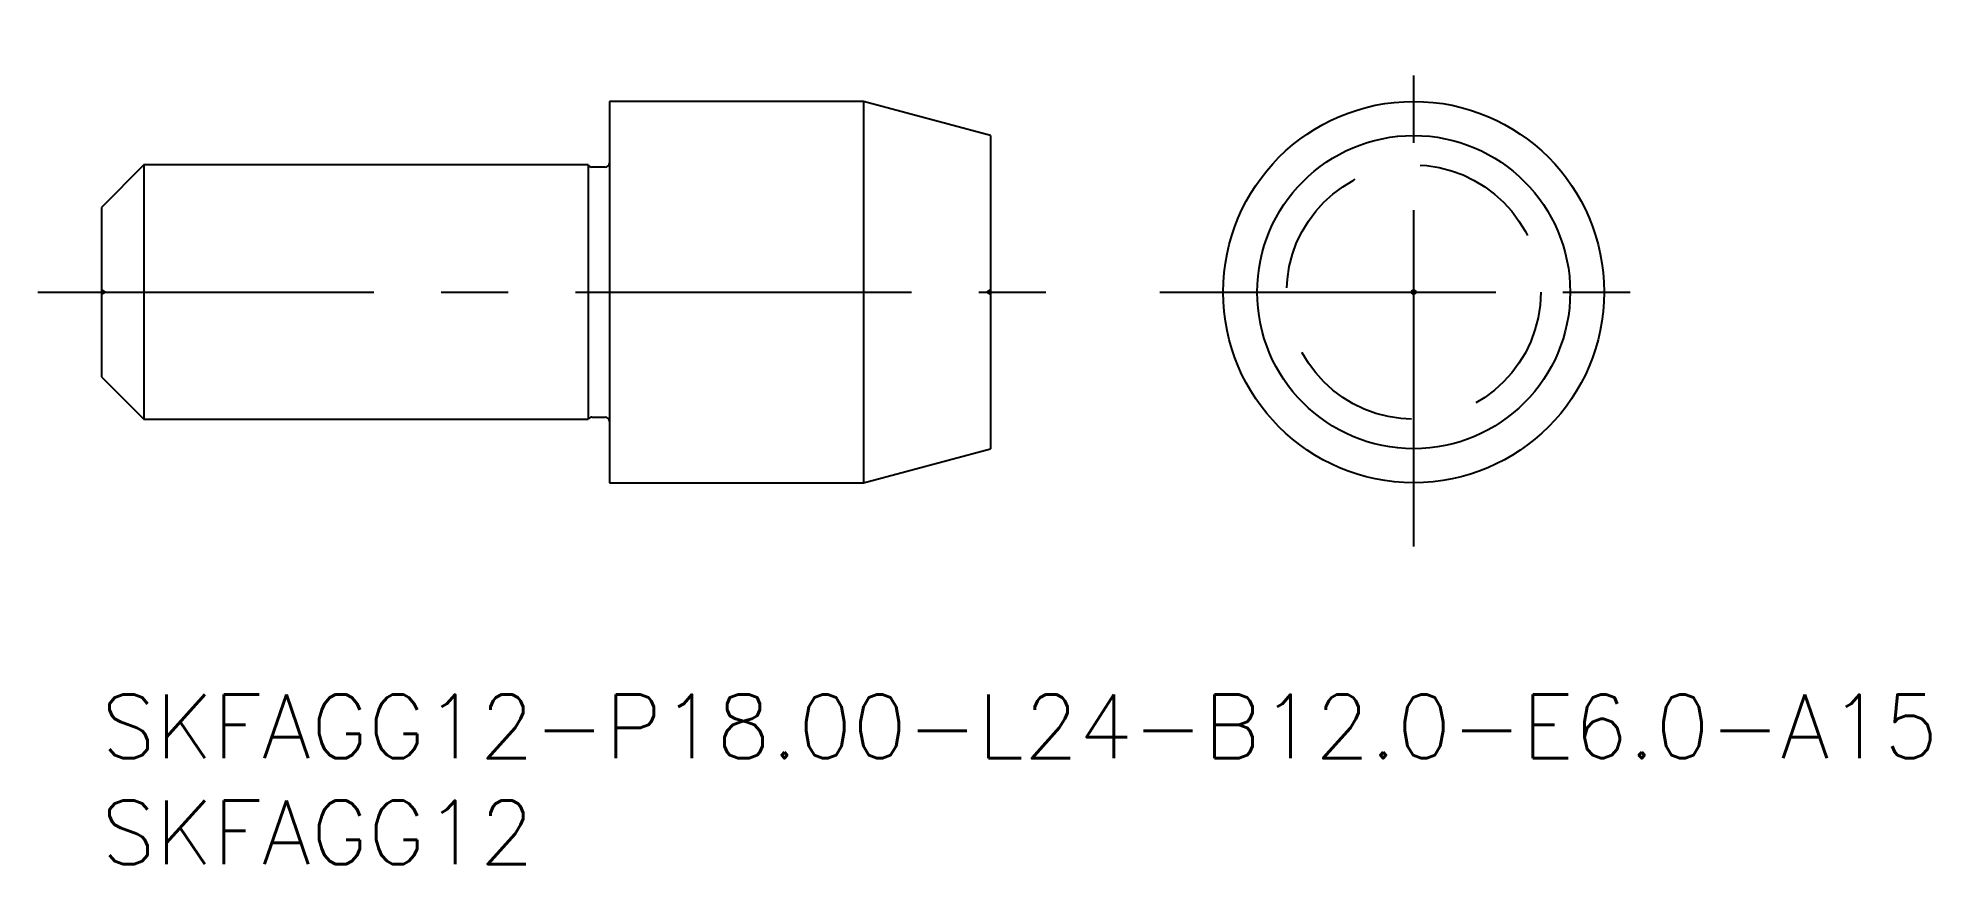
# Model space of a CAD drawing. Extents: x -3 to 86.4, y -8 to 31.
import ezdxf

# ---------------------------------------------------------------- set-up
doc = ezdxf.new("R2010")
doc.units = 0
doc.header["$LTSCALE"] = 0.5
doc.linetypes.add('CENTER', pattern=[50.8, 31.75, -6.35, 6.35, -6.35])
doc.linetypes.add('DASHED', pattern=[19.05, 12.7, -6.35])
for name, color, linetype in [('MSM_CENTER', 1, 'CENTER'), ('MSM_CONTINUOUS', 7, 'CONTINUOUS'), ('MSM_DASHED', 4, 'DASHED'), ('MSM_PART_NUMBER', 7, 'CONTINUOUS')]:
    doc.layers.add(name, color=color, linetype=linetype)
doc.styles.get("Standard").update_dxf_attribs({"font": 'txt.shx', "height": 1, "bigfont": 'bigfont.shx'})

# ---------------------------------------------------------------- blocks, each defined once
blk = doc.blocks.new('*U15')
at = {"layer": 'MSM_PART_NUMBER'}
blk.add_text('SKFAGG12-P18.00-L24-B12.0-E6.0-A15', height=3, dxfattribs=at).set_placement((0, -3))
blk = doc.blocks.new('*U16')
at = {"layer": 'MSM_PART_NUMBER'}
blk.add_text('SKFAGG12', height=3, dxfattribs=at).set_placement((0, -8))

msp = doc.modelspace()

# ---------------------------------------------------------------- linework, layer by layer
at = {"layer": 'MSM_CENTER'}
for p, q in [((62, 7), (62, 31)), ((-3, 19), (45, 19)), ((50, 19), (74, 19))]:
    msp.add_line(p, q, dxfattribs=at)
at = {"layer": 'MSM_CONTINUOUS'}
for p, q in [((36, 28), (24, 28)), ((24, 28), (24, 10)), ((42, 26.392), (36, 28)), ((36, 28), (36, 10)), ((42, 26.392), (42, 11.608)), ((2, 25), (0, 23)), ((23, 25), (2, 25)), ((2, 25), (2, 13)), ((23, 25), (23, 13)), ((23.8, 24.9), (23.173, 24.9)), ((0, 23), (0, 15)), ((0, 15), (2, 13)), ((2, 13), (23, 13)), ((23.173, 13.1), (23.8, 13.1)), ((36, 10), (42, 11.608)), ((24, 10), (36, 10))]:
    msp.add_line(p, q, dxfattribs=at)
for radius in [9, 7.392, 0.1]:
    msp.add_circle((62, 19), radius, dxfattribs=at)
for centre, start, end in [((23.8, 25.1), 270, 0), ((23.173, 25.1), 210, 270), ((23.173, 12.9), 90, 150), ((23.8, 12.9), 0, 90)]:
    msp.add_arc(centre, 0.2, start, end, dxfattribs=at)
at = {"layer": 'MSM_DASHED'}
for p, q in [((0.173, 19), (0, 19.1)), ((0, 18.9), (0.173, 19)), ((42, 19.1), (41.827, 19)), ((41.827, 19), (42, 18.9))]:
    msp.add_line(p, q, dxfattribs=at)
msp.add_circle((62, 19), 6, dxfattribs=at)

# ---------------------------------------------------------------- block references
at = {"layer": 'MSM_CONTINUOUS'}
for name in ['*U15', '*U16']:
    msp.add_blockref(name, (0, 0), dxfattribs=at)

doc.saveas('drawing.dxf')
